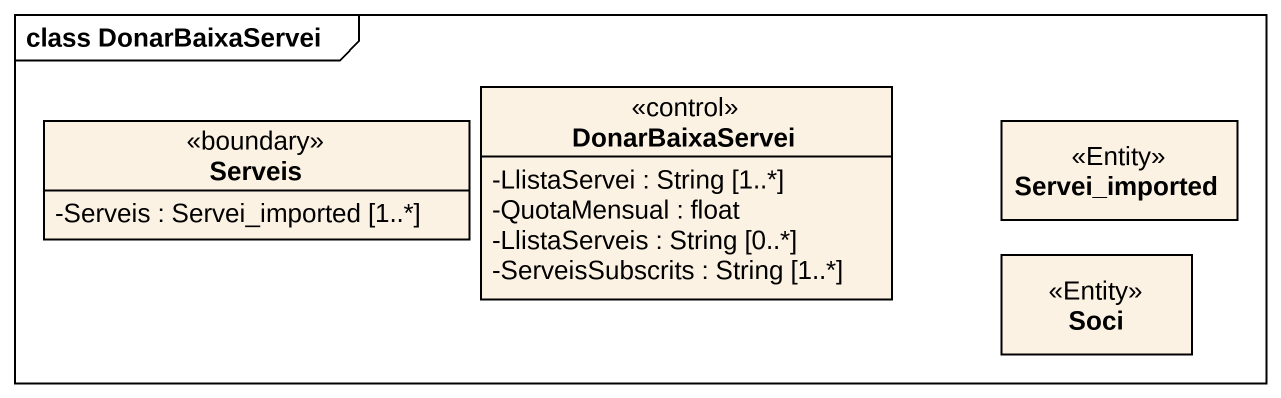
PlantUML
@startuml
mainframe class DonarBaixaServei
hide circle
hide empty members
skinparam classAttributeIconSize 0
class DonarBaixaServei <<control>> {
  -LlistaServei : String [1..*]
  -QuotaMensual : float
  -LlistaServeis : String [0..*]
  -ServeisSubscrits : String [1..*]
}
class Serveis <<boundary>> {
  -Serveis : Servei_imported [1..*]
}
class Servei_imported <<Entity>>
class Soci <<Entity>>
@enduml
